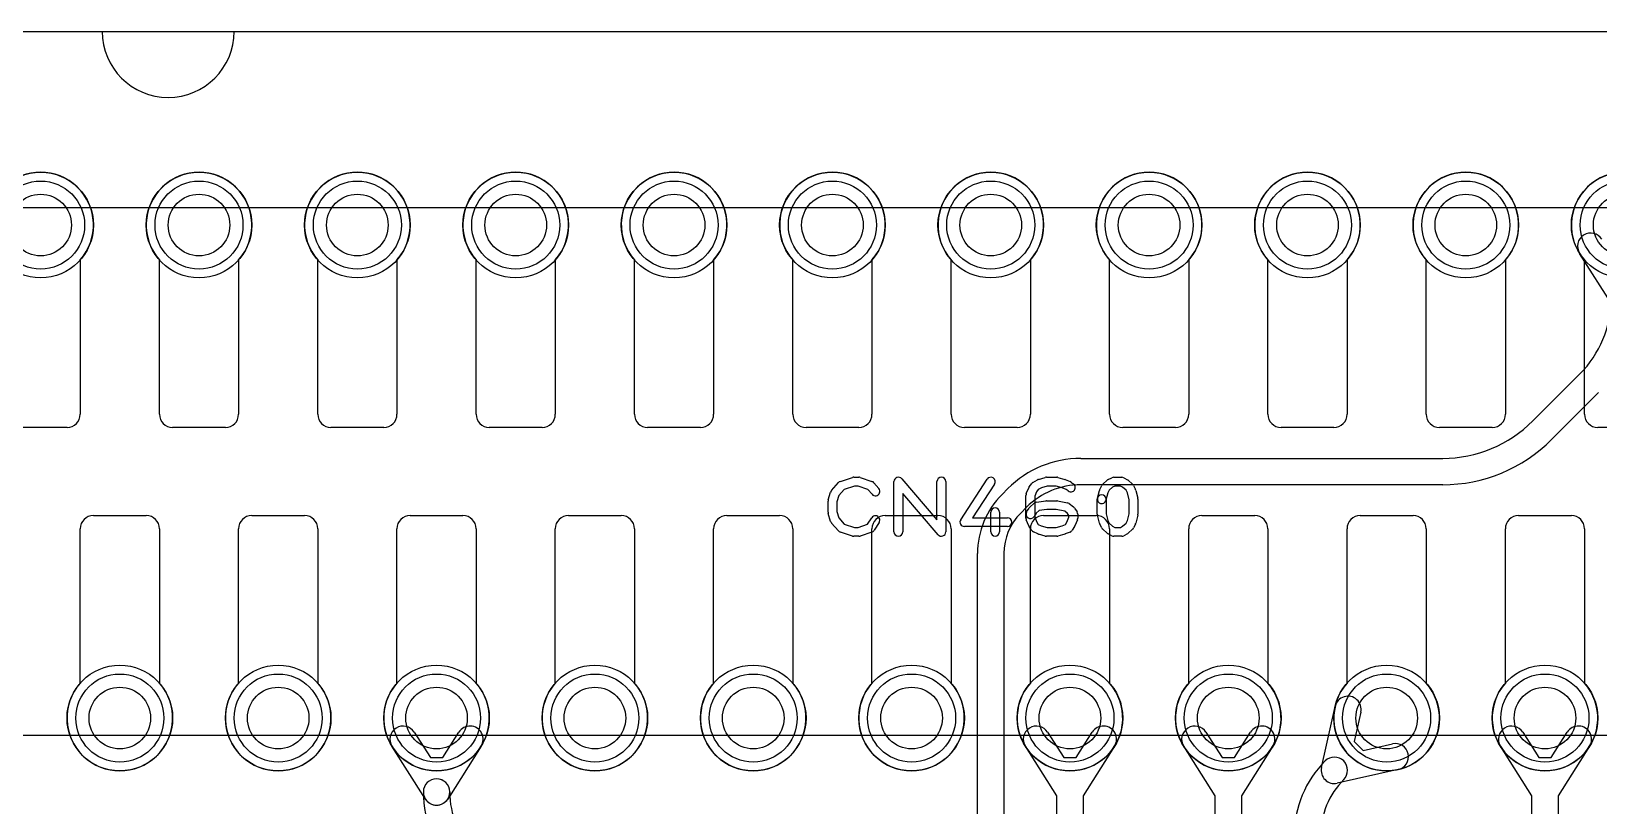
# Model space of a CAD drawing. Extents: x 0 to 20.5, y -0.5 to 20.
# Drawn here: x 4.55 to 13.46, y 15.6 to 20 of the extents above; entities that cross this region are included whole.
import ezdxf

# ---------------------------------------------------------------- set-up
doc = ezdxf.new("R2010")
doc.units = 0
for name, color, linetype in [('Hole', 1, 'CONTINUOUS'), ('L1', 3, 'CONTINUOUS'), ('L3', 3, 'CONTINUOUS'), ('L4', 3, 'CONTINUOUS'), ('Outline', 7, 'CONTINUOUS'), ('PartsArea-A', 111, 'CONTINUOUS'), ('PartsArea-B', 111, 'CONTINUOUS'), ('PartsSilk-A', 221, 'CONTINUOUS'), ('Resist-A', 2, 'CONTINUOUS'), ('Resist-B', 2, 'CONTINUOUS')]:
    doc.layers.add(name, color=color, linetype=linetype)

msp = doc.modelspace()

# ---------------------------------------------------------------- linework, layer by layer
at = {"layer": 'Hole'}
for centre in [(4.6, 18.9), (5.5, 18.9), (6.4, 18.9), (7.3, 18.9), (8.2, 18.9), (9.1, 18.9), (10, 18.9), (10.9, 18.9), (11.8, 18.9), (12.7, 18.9), (13.6, 18.9), (5.05, 16.1), (5.95, 16.1), (6.85, 16.1), (7.75, 16.1), (8.65, 16.1), (9.55, 16.1), (10.45, 16.1), (11.35, 16.1), (12.25, 16.1), (13.15, 16.1)]:
    msp.add_circle(centre, 0.175, dxfattribs=at)
at = {"layer": 'L1'}
for p, q in [((4.825, 18.70157), (4.825, 17.825)), ((5.275, 17.825), (5.275, 18.70157)), ((5.725, 18.70157), (5.725, 17.825)), ((6.175, 17.825), (6.175, 18.70157)), ((6.625, 18.70157), (6.625, 17.825)), ((7.075, 17.825), (7.075, 18.70157)), ((7.525, 18.70157), (7.525, 17.825)), ((7.975, 17.825), (7.975, 18.70157)), ((8.425, 18.70157), (8.425, 17.825)), ((8.875, 17.825), (8.875, 18.70157)), ((9.325, 18.70157), (9.325, 17.825)), ((9.775, 17.825), (9.775, 18.70157)), ((10.225, 18.70157), (10.225, 17.825)), ((10.675, 17.825), (10.675, 18.70157)), ((11.125, 18.70157), (11.125, 17.825)), ((11.575, 17.825), (11.575, 18.70157)), ((12.025, 18.70157), (12.025, 17.825)), ((12.475, 17.825), (12.475, 18.70157)), ((12.925, 18.70157), (12.925, 17.825)), ((13.375, 17.825), (13.375, 18.70157)), ((4.75, 17.75), (4.45, 17.75)), ((5.65, 17.75), (5.35, 17.75)), ((6.55, 17.75), (6.25, 17.75)), ((7.45, 17.75), (7.15, 17.75)), ((8.35, 17.75), (8.05, 17.75)), ((9.25, 17.75), (8.95, 17.75)), ((10.15, 17.75), (9.85, 17.75)), ((11.05, 17.75), (10.75, 17.75)), ((11.95, 17.75), (11.65, 17.75)), ((12.85, 17.75), (12.55, 17.75)), ((13.75, 17.75), (13.45, 17.75)), ((4.9, 17.25), (5.2, 17.25)), ((5.8, 17.25), (6.1, 17.25)), ((6.7, 17.25), (7, 17.25)), ((7.6, 17.25), (7.9, 17.25)), ((8.5, 17.25), (8.8, 17.25)), ((9.4, 17.25), (9.7, 17.25)), ((10.3, 17.25), (10.6, 17.25)), ((11.2, 17.25), (11.5, 17.25)), ((12.1, 17.25), (12.4, 17.25)), ((13, 17.25), (13.3, 17.25)), ((4.825, 16.29843), (4.825, 17.175)), ((5.275, 17.175), (5.275, 16.29843)), ((5.725, 16.29843), (5.725, 17.175)), ((6.175, 17.175), (6.175, 16.29843)), ((6.625, 16.29843), (6.625, 17.175)), ((7.075, 17.175), (7.075, 16.29843)), ((7.525, 16.29843), (7.525, 17.175)), ((7.975, 17.175), (7.975, 16.29843)), ((8.425, 16.29843), (8.425, 17.175)), ((8.875, 17.175), (8.875, 16.29843)), ((9.325, 16.29843), (9.325, 17.175)), ((9.775, 17.175), (9.775, 16.29843)), ((10.225, 16.29843), (10.225, 17.175)), ((10.675, 17.175), (10.675, 16.29843)), ((11.125, 16.29843), (11.125, 17.175)), ((11.575, 17.175), (11.575, 16.29843)), ((12.025, 16.29843), (12.025, 17.175)), ((12.475, 17.175), (12.475, 16.29843)), ((12.925, 16.29843), (12.925, 17.175)), ((13.375, 17.175), (13.375, 16.29843)), ((6.72335, 16.01964), (6.81495, 15.87526)), ((6.88505, 15.87526), (6.97665, 16.01964)), ((6.78667, 15.63983), (6.59669, 15.93928)), ((6.81495, 15.87526), (6.88505, 15.87526)), ((7.10331, 15.93928), (6.91333, 15.63983))]:
    msp.add_line(p, q, dxfattribs=at)
for centre in [(4.6, 18.9), (5.5, 18.9), (6.4, 18.9), (7.3, 18.9), (8.2, 18.9), (9.1, 18.9), (10, 18.9), (10.9, 18.9), (11.8, 18.9), (12.7, 18.9), (13.6, 18.9), (5.05, 16.1), (5.95, 16.1), (6.85, 16.1), (7.75, 16.1), (8.65, 16.1), (9.55, 16.1), (10.45, 16.1), (11.35, 16.1), (12.25, 16.1), (13.15, 16.1)]:
    msp.add_circle(centre, 0.3, dxfattribs=at)
for centre, radius, start, end in [((4.6, 18.9), 0.3, -41.409429, -138.590571), ((5.5, 18.9), 0.3, -41.409429, -138.590571), ((6.4, 18.9), 0.3, -41.409429, -138.590571), ((7.3, 18.9), 0.3, -41.409429, -138.590571), ((8.2, 18.9), 0.3, -41.409429, -138.590571), ((9.1, 18.9), 0.3, -41.409429, -138.590571), ((10, 18.9), 0.3, -41.409429, -138.590571), ((10.9, 18.9), 0.3, -41.409429, -138.590571), ((11.8, 18.9), 0.3, -41.409429, -138.590571), ((12.7, 18.9), 0.3, -41.409429, -138.590571), ((13.6, 18.9), 0.3, -41.409429, -138.590571), ((4.75, 17.825), 0.075, -90, 0), ((5.35, 17.825), 0.075, 180, -90), ((5.65, 17.825), 0.075, -90, 0), ((6.25, 17.825), 0.075, 180, -90), ((6.55, 17.825), 0.075, -90, 0), ((7.15, 17.825), 0.075, 180, -90), ((7.45, 17.825), 0.075, -90, 0), ((8.05, 17.825), 0.075, 180, -90), ((8.35, 17.825), 0.075, -90, 0), ((8.95, 17.825), 0.075, 180, -90), ((9.25, 17.825), 0.075, -90, 0), ((9.85, 17.825), 0.075, 180, -90), ((10.15, 17.825), 0.075, -90, 0), ((10.75, 17.825), 0.075, 180, -90), ((11.05, 17.825), 0.075, -90, 0), ((11.65, 17.825), 0.075, 180, -90), ((11.95, 17.825), 0.075, -90, 0), ((12.55, 17.825), 0.075, 180, -90), ((12.85, 17.825), 0.075, -90, 0), ((13.45, 17.825), 0.075, 180, -90), ((4.9, 17.175), 0.075, 90, 180), ((5.2, 17.175), 0.075, 0, 90), ((5.8, 17.175), 0.075, 90, 180), ((6.1, 17.175), 0.075, 0, 90), ((6.7, 17.175), 0.075, 90, 180), ((7, 17.175), 0.075, 0, 90), ((7.6, 17.175), 0.075, 90, 180), ((7.9, 17.175), 0.075, 0, 90), ((8.5, 17.175), 0.075, 90, 180), ((8.8, 17.175), 0.075, 0, 90), ((9.4, 17.175), 0.075, 90, 180), ((9.7, 17.175), 0.075, 0, 90), ((10.3, 17.175), 0.075, 90, 180), ((10.6, 17.175), 0.075, 0, 90), ((11.2, 17.175), 0.075, 90, 180), ((11.5, 17.175), 0.075, 0, 90), ((12.1, 17.175), 0.075, 90, 180), ((12.4, 17.175), 0.075, 0, 90), ((13, 17.175), 0.075, 90, 180), ((13.3, 17.175), 0.075, 0, 90), ((5.05, 16.1), 0.3, 138.590571, 41.409429), ((5.95, 16.1), 0.3, 138.590571, 41.409429), ((6.85, 16.1), 0.3, 138.590571, 41.409429), ((7.75, 16.1), 0.3, 138.590571, 41.409429), ((8.65, 16.1), 0.3, 138.590571, 41.409429), ((9.55, 16.1), 0.3, 138.590571, 41.409429), ((10.45, 16.1), 0.3, 138.590571, 41.409429), ((11.35, 16.1), 0.3, 138.590571, 41.409429), ((12.25, 16.1), 0.3, 138.590571, 41.409429), ((13.15, 16.1), 0.3, 138.590571, 41.409429), ((6.66002, 15.97946), 0.075, 32.393266, -147.607741), ((7.03998, 15.97946), 0.075, -32.393266, 147.607741), ((6.85, 15.68001), 0.075, -0.007639, 179.992361), ((6.85, 15.68), 0.075, 0, 180), ((6.85, 15.68001), 0.075, 179.992361, -0.007639), ((7.40528, 15.68), 0.63028, 180, -135), ((7.40528, 15.68), 0.48028, 180, -135), ((6.85, 15.68001), 0.075, -147.606734, -32.393266)]:
    msp.add_arc(centre, radius, start, end, dxfattribs=at)
at = {"layer": 'L3'}
for p, q in [((13.53667, 18.43983), (13.34669, 18.73928)), ((13.08128, 17.78734), (13.34897, 18.05505)), ((13.45504, 17.94898), (13.18734, 17.68128)), ((10.51212, 17.575), (12.56863, 17.575)), ((10.06413, 17.37019), (10.09698, 17.40304)), ((12.56863, 17.425), (10.51212, 17.425)), ((10.20305, 17.29697), (10.17019, 17.26412)), ((9.925, 14.01421), (9.925, 17.03431)), ((10.075, 17.03431), (10.075, 14.01421))]:
    msp.add_line(p, q, dxfattribs=at)
msp.add_circle((13.6, 18.9), 0.3, dxfattribs=at)
for centre, radius, start, end in [((13.41002, 18.77946), 0.075, 32.393266, -147.607741), ((12.92401, 18.48001), 0.60099, -45, -0.000953), ((12.56863, 18.3), 0.725, -90, -45.000559), ((12.56863, 18.3), 0.875, -90, -45.000463), ((10.51213, 16.98789), 0.58711, 90.000976, 135), ((10.51213, 16.98789), 0.43711, 90.001311, 135), ((10.4, 17.03431), 0.475, 134.999147, 180), ((10.4, 17.03431), 0.325, 135, 180)]:
    msp.add_arc(centre, radius, start, end, dxfattribs=at)
at = {"layer": 'L4'}
for p, q in [((4.825, 18.70157), (4.825, 17.825)), ((5.275, 17.825), (5.275, 18.70157)), ((5.725, 18.70157), (5.725, 17.825)), ((6.175, 17.825), (6.175, 18.70157)), ((6.625, 18.70157), (6.625, 17.825)), ((7.075, 17.825), (7.075, 18.70157)), ((7.525, 18.70157), (7.525, 17.825)), ((7.975, 17.825), (7.975, 18.70157)), ((8.425, 18.70157), (8.425, 17.825)), ((8.875, 17.825), (8.875, 18.70157)), ((9.325, 18.70157), (9.325, 17.825)), ((9.775, 17.825), (9.775, 18.70157)), ((10.225, 18.70157), (10.225, 17.825)), ((10.675, 17.825), (10.675, 18.70157)), ((11.125, 18.70157), (11.125, 17.825)), ((11.575, 17.825), (11.575, 18.70157)), ((12.025, 18.70157), (12.025, 17.825)), ((12.475, 17.825), (12.475, 18.70157)), ((12.925, 18.70157), (12.925, 17.825)), ((13.375, 17.825), (13.375, 18.70157)), ((4.75, 17.75), (4.45, 17.75)), ((5.65, 17.75), (5.35, 17.75)), ((6.55, 17.75), (6.25, 17.75)), ((7.45, 17.75), (7.15, 17.75)), ((8.35, 17.75), (8.05, 17.75)), ((9.25, 17.75), (8.95, 17.75)), ((10.15, 17.75), (9.85, 17.75)), ((11.05, 17.75), (10.75, 17.75)), ((11.95, 17.75), (11.65, 17.75)), ((12.85, 17.75), (12.55, 17.75)), ((13.75, 17.75), (13.45, 17.75)), ((4.9, 17.25), (5.2, 17.25)), ((5.8, 17.25), (6.1, 17.25)), ((6.7, 17.25), (7, 17.25)), ((7.6, 17.25), (7.9, 17.25)), ((8.5, 17.25), (8.8, 17.25)), ((9.4, 17.25), (9.7, 17.25)), ((10.3, 17.25), (10.6, 17.25)), ((11.2, 17.25), (11.5, 17.25)), ((12.1, 17.25), (12.4, 17.25)), ((13, 17.25), (13.3, 17.25)), ((4.825, 16.29843), (4.825, 17.175)), ((5.275, 17.175), (5.275, 16.29843)), ((5.725, 16.29843), (5.725, 17.175)), ((6.175, 17.175), (6.175, 16.29843)), ((6.625, 16.29843), (6.625, 17.175)), ((7.075, 17.175), (7.075, 16.29843)), ((7.525, 16.29843), (7.525, 17.175)), ((7.975, 17.175), (7.975, 16.29843)), ((8.425, 16.29843), (8.425, 17.175)), ((8.875, 17.175), (8.875, 16.29843)), ((9.325, 16.29843), (9.325, 17.175)), ((9.775, 17.175), (9.775, 16.29843)), ((10.225, 16.29843), (10.225, 17.175)), ((10.675, 17.175), (10.675, 16.29843)), ((11.125, 16.29843), (11.125, 17.175)), ((11.575, 17.175), (11.575, 16.29843)), ((12.025, 16.29843), (12.025, 17.175)), ((12.475, 17.175), (12.475, 16.29843)), ((12.925, 16.29843), (12.925, 17.175)), ((13.375, 17.175), (13.375, 16.29843)), ((11.87983, 15.81939), (11.95723, 16.16547)), ((12.10361, 16.13273), (12.06629, 15.96588)), ((10.32335, 16.01964), (10.41495, 15.87526)), ((10.48505, 15.87526), (10.57665, 16.01964)), ((11.22335, 16.01964), (11.31495, 15.87526)), ((11.38505, 15.87526), (11.47665, 16.01964)), ((12.06629, 15.96588), (12.11588, 15.91629)), ((12.11588, 15.91629), (12.28273, 15.95361)), ((13.02335, 16.01964), (13.11495, 15.87526)), ((13.18505, 15.87526), (13.27665, 16.01964)), ((10.375, 15.65822), (10.19669, 15.93928)), ((10.41495, 15.87526), (10.48505, 15.87526)), ((10.70331, 15.93928), (10.525, 15.65822)), ((11.275, 15.65822), (11.09669, 15.93928)), ((11.31495, 15.87526), (11.38505, 15.87526)), ((11.60331, 15.93928), (11.425, 15.65822)), ((13.075, 15.65822), (12.89669, 15.93928)), ((13.11495, 15.87526), (13.18505, 15.87526)), ((13.40331, 15.93928), (13.225, 15.65822)), ((12.31547, 15.80723), (11.96939, 15.72983)), ((10.375, 15.52211), (10.375, 15.65822)), ((10.525, 15.65822), (10.525, 15.52211)), ((11.275, 15.17211), (11.275, 15.65822)), ((11.425, 15.65822), (11.425, 15.17211)), ((13.075, 15.37211), (13.075, 15.65822)), ((13.225, 15.65822), (13.225, 15.37211))]:
    msp.add_line(p, q, dxfattribs=at)
for centre in [(4.6, 18.9), (5.5, 18.9), (6.4, 18.9), (7.3, 18.9), (8.2, 18.9), (9.1, 18.9), (10, 18.9), (10.9, 18.9), (11.8, 18.9), (12.7, 18.9), (13.6, 18.9), (5.05, 16.1), (5.95, 16.1), (6.85, 16.1), (7.75, 16.1), (8.65, 16.1), (9.55, 16.1), (10.45, 16.1), (11.35, 16.1), (12.25, 16.1), (13.15, 16.1)]:
    msp.add_circle(centre, 0.3, dxfattribs=at)
for centre, radius, start, end in [((4.6, 18.9), 0.3, -41.409429, -138.590571), ((5.5, 18.9), 0.3, -41.409429, -138.590571), ((6.4, 18.9), 0.3, -41.409429, -138.590571), ((7.3, 18.9), 0.3, -41.409429, -138.590571), ((8.2, 18.9), 0.3, -41.409429, -138.590571), ((9.1, 18.9), 0.3, -41.409429, -138.590571), ((10, 18.9), 0.3, -41.409429, -138.590571), ((10.9, 18.9), 0.3, -41.409429, -138.590571), ((11.8, 18.9), 0.3, -41.409429, -138.590571), ((12.7, 18.9), 0.3, -41.409429, -138.590571), ((13.6, 18.9), 0.3, -41.409429, -138.590571), ((4.75, 17.825), 0.075, -90, 0), ((5.35, 17.825), 0.075, 180, -90), ((5.65, 17.825), 0.075, -90, 0), ((6.25, 17.825), 0.075, 180, -90), ((6.55, 17.825), 0.075, -90, 0), ((7.15, 17.825), 0.075, 180, -90), ((7.45, 17.825), 0.075, -90, 0), ((8.05, 17.825), 0.075, 180, -90), ((8.35, 17.825), 0.075, -90, 0), ((8.95, 17.825), 0.075, 180, -90), ((9.25, 17.825), 0.075, -90, 0), ((9.85, 17.825), 0.075, 180, -90), ((10.15, 17.825), 0.075, -90, 0), ((10.75, 17.825), 0.075, 180, -90), ((11.05, 17.825), 0.075, -90, 0), ((11.65, 17.825), 0.075, 180, -90), ((11.95, 17.825), 0.075, -90, 0), ((12.55, 17.825), 0.075, 180, -90), ((12.85, 17.825), 0.075, -90, 0), ((13.45, 17.825), 0.075, 180, -90), ((4.9, 17.175), 0.075, 90, 180), ((5.2, 17.175), 0.075, 0, 90), ((5.8, 17.175), 0.075, 90, 180), ((6.1, 17.175), 0.075, 0, 90), ((6.7, 17.175), 0.075, 90, 180), ((7, 17.175), 0.075, 0, 90), ((7.6, 17.175), 0.075, 90, 180), ((7.9, 17.175), 0.075, 0, 90), ((8.5, 17.175), 0.075, 90, 180), ((8.8, 17.175), 0.075, 0, 90), ((9.4, 17.175), 0.075, 90, 180), ((9.7, 17.175), 0.075, 0, 90), ((10.3, 17.175), 0.075, 90, 180), ((10.6, 17.175), 0.075, 0, 90), ((11.2, 17.175), 0.075, 90, 180), ((11.5, 17.175), 0.075, 0, 90), ((12.1, 17.175), 0.075, 90, 180), ((12.4, 17.175), 0.075, 0, 90), ((13, 17.175), 0.075, 90, 180), ((13.3, 17.175), 0.075, 0, 90), ((5.05, 16.1), 0.3, 138.590571, 41.409429), ((5.95, 16.1), 0.3, 138.590571, 41.409429), ((6.85, 16.1), 0.3, 138.590571, 41.409429), ((7.75, 16.1), 0.3, 138.590571, 41.409429), ((8.65, 16.1), 0.3, 138.590571, 41.409429), ((9.55, 16.1), 0.3, 138.590571, 41.409429), ((10.45, 16.1), 0.3, 138.590571, 41.409429), ((11.35, 16.1), 0.3, 138.590571, 41.409429), ((12.25, 16.1), 0.3, 138.590571, 41.409429), ((12.03042, 16.1491), 0.075, -12.607528, 167.393385), ((13.15, 16.1), 0.3, 138.590571, 41.409429), ((10.26002, 15.97946), 0.075, 32.393266, -147.607741), ((10.63998, 15.97946), 0.075, -32.393266, 147.607741), ((11.16002, 15.97946), 0.075, 32.393266, -147.607741), ((11.53998, 15.97946), 0.075, -32.393266, 147.607741), ((12.96002, 15.97946), 0.075, 32.393266, -147.607741), ((13.33998, 15.97946), 0.075, -32.393266, 147.607741), ((12.2991, 15.88042), 0.075, -77.392472, 102.606615), ((11.953, 15.80301), 0.075, -44.994598, 135.000776), ((12.32242, 15.43361), 0.59742, 135.001356, 180), ((11.95302, 15.80302), 0.075, 167.392472, -77.392472), ((12.32242, 15.43361), 0.44742, 135.000906, 180)]:
    msp.add_arc(centre, radius, start, end, dxfattribs=at)
at = {"layer": 'Outline'}
for p, q in [((1.95, 20), (4.95, 20)), ((5.7, 20), (14.3, 20))]:
    msp.add_line(p, q, dxfattribs=at)
msp.add_arc((5.325, 20), 0.375, 180, 0, dxfattribs=at)
at = {"layer": 'PartsArea-A'}
msp.add_line((1, 20), (19, 20), dxfattribs=at)
at = {"layer": 'PartsArea-B'}
msp.add_line((1, 20), (19, 20), dxfattribs=at)
at = {"layer": 'PartsSilk-A'}
for p, q in [((9.14516, 17.44418), (9.2146, 17.4664)), ((9.22222, 17.46759), (9.25, 17.46759)), ((9.2579, 17.46631), (9.32457, 17.44409)), ((10.27091, 17.45552), (10.3098, 17.46663)), ((10.31667, 17.46759), (10.375, 17.46759)), ((10.38187, 17.46663), (10.42076, 17.45552)), ((10.6666, 17.45384), (10.68882, 17.46495)), ((10.7, 17.46759), (10.74444, 17.46759)), ((10.75684, 17.4643), (10.77629, 17.45319)), ((9.07614, 17.33894), (9.09003, 17.38339)), ((9.09508, 17.39239), (9.13397, 17.43683)), ((9.16702, 17.39868), (9.13618, 17.36344)), ((9.22612, 17.41759), (9.16702, 17.39868)), ((9.24594, 17.41759), (9.22612, 17.41759)), ((9.30202, 17.3989), (9.24594, 17.41759)), ((9.32523, 17.37104), (9.30202, 17.3989)), ((9.33588, 17.43637), (9.36365, 17.40304)), ((9.45, 17.15741), (9.45, 17.44259)), ((9.49398, 17.45886), (9.69444, 17.22499)), ((9.70046, 17.14114), (9.5, 17.37501)), ((9.5, 17.37501), (9.5, 17.15741)), ((9.69444, 17.22499), (9.69444, 17.44259)), ((9.74444, 17.44259), (9.74444, 17.15741)), ((9.82907, 17.22663), (9.97907, 17.45626)), ((10.02093, 17.42892), (9.89619, 17.23796)), ((10.20192, 17.37442), (10.21581, 17.40776)), ((10.21889, 17.41315), (10.23278, 17.43167)), ((10.24004, 17.43818), (10.26504, 17.45299)), ((10.26077, 17.38565), (10.25, 17.35981)), ((10.2698, 17.39769), (10.26077, 17.38565)), ((10.28775, 17.40833), (10.2698, 17.39769)), ((10.32017, 17.41759), (10.28775, 17.40833)), ((10.3715, 17.41759), (10.32017, 17.41759)), ((10.40579, 17.40779), (10.3715, 17.41759)), ((10.42895, 17.39853), (10.40579, 17.40779)), ((10.42317, 17.45469), (10.45095, 17.44358)), ((10.43994, 17.38974), (10.42895, 17.39853)), ((10.45729, 17.43989), (10.47118, 17.42878)), ((10.60631, 17.34865), (10.61742, 17.3931)), ((10.61931, 17.39822), (10.63042, 17.42044)), ((10.63617, 17.42795), (10.66117, 17.45017)), ((10.66526, 17.37831), (10.65481, 17.33653)), ((10.67299, 17.39377), (10.66526, 17.37831)), ((10.69192, 17.4106), (10.67299, 17.39377)), ((10.7059, 17.41759), (10.69192, 17.4106)), ((10.7378, 17.41759), (10.7059, 17.41759)), ((10.74923, 17.41106), (10.7378, 17.41759)), ((10.76868, 17.39377), (10.74923, 17.41106)), ((10.77641, 17.37831), (10.76868, 17.39377)), ((10.78611, 17.33951), (10.77641, 17.37831)), ((10.7805, 17.45017), (10.8055, 17.42795)), ((10.81125, 17.42044), (10.82236, 17.39822)), ((10.82425, 17.3931), (10.83536, 17.34865)), ((9.075, 17.26852), (9.075, 17.33148)), ((9.13618, 17.36344), (9.125, 17.32766)), ((9.125, 17.32766), (9.125, 17.27234)), ((10.2, 17.23519), (10.2, 17.36481)), ((10.2038, 17.27066), (10.21769, 17.29288)), ((10.22228, 17.29832), (10.24728, 17.32054)), ((10.25, 17.35981), (10.25, 17.24019)), ((10.26041, 17.32661), (10.31319, 17.33402)), ((10.31842, 17.28426), (10.27485, 17.27814)), ((10.31667, 17.33426), (10.375, 17.33426)), ((10.37252, 17.28426), (10.31842, 17.28426)), ((10.42017, 17.27473), (10.37252, 17.28426)), ((10.3799, 17.33377), (10.43546, 17.32266)), ((10.44544, 17.31824), (10.47044, 17.29972)), ((10.47676, 17.29287), (10.49064, 17.27065)), ((10.60556, 17.25741), (10.60556, 17.34259)), ((10.65556, 17.34259), (10.65556, 17.26049)), ((10.78611, 17.26049), (10.78611, 17.33951)), ((10.83611, 17.34259), (10.83611, 17.25741)), ((9.09003, 17.21661), (9.07614, 17.26106)), ((9.13397, 17.16317), (9.09508, 17.20761)), ((9.125, 17.27234), (9.13618, 17.23656)), ((9.13618, 17.23656), (9.16702, 17.20132)), ((9.16702, 17.20132), (9.22612, 17.18241)), ((9.24594, 17.18241), (9.30023, 17.2005)), ((9.30023, 17.2005), (9.32324, 17.23732)), ((9.36564, 17.21082), (9.33787, 17.16638)), ((9.89619, 17.23796), (10.09444, 17.23796)), ((10, 17.15741), (10, 17.26852)), ((10.05, 17.26852), (10.05, 17.15741)), ((10.21581, 17.19224), (10.20192, 17.22558)), ((10.25818, 17.26333), (10.2462, 17.24416)), ((10.25, 17.24019), (10.26118, 17.21336)), ((10.27485, 17.27814), (10.25818, 17.26333)), ((10.26118, 17.21336), (10.26992, 17.19937)), ((10.26992, 17.19937), (10.28633, 17.19208)), ((10.40579, 17.19221), (10.4248, 17.19981)), ((10.43687, 17.26236), (10.42017, 17.27473)), ((10.4248, 17.19981), (10.43327, 17.21336)), ((10.43327, 17.21336), (10.44444, 17.24019)), ((10.44444, 17.25024), (10.43687, 17.26236)), ((10.44444, 17.24019), (10.44444, 17.25024)), ((10.49252, 17.22558), (10.47864, 17.19224)), ((10.49444, 17.25741), (10.49444, 17.23519)), ((10.61742, 17.2069), (10.60631, 17.25135)), ((10.63042, 17.17956), (10.61931, 17.20178)), ((10.65556, 17.26049), (10.66526, 17.22169)), ((10.66526, 17.22169), (10.67299, 17.20623)), ((10.67299, 17.20623), (10.69192, 17.1894)), ((10.74923, 17.18894), (10.76868, 17.20623)), ((10.76868, 17.20623), (10.77641, 17.22169)), ((10.77641, 17.22169), (10.78611, 17.26049)), ((10.82236, 17.20178), (10.81125, 17.17956)), ((10.83536, 17.25135), (10.82425, 17.2069)), ((9.2146, 17.1336), (9.14516, 17.15582)), ((9.25, 17.13241), (9.22222, 17.13241)), ((9.22612, 17.18241), (9.24594, 17.18241)), ((9.32457, 17.15591), (9.2579, 17.13369)), ((10.09444, 17.18796), (9.85, 17.18796)), ((10.23158, 17.16638), (10.21769, 17.1886)), ((10.26763, 17.14567), (10.24263, 17.15678)), ((10.3098, 17.13337), (10.27091, 17.14448)), ((10.28633, 17.19208), (10.32017, 17.18241)), ((10.375, 17.13241), (10.31667, 17.13241)), ((10.32017, 17.18241), (10.3715, 17.18241)), ((10.3715, 17.18241), (10.40579, 17.19221)), ((10.42076, 17.14448), (10.38187, 17.13337)), ((10.45095, 17.15642), (10.42317, 17.14531)), ((10.47676, 17.1886), (10.46287, 17.16638)), ((10.66117, 17.14983), (10.63617, 17.17205)), ((10.68882, 17.13505), (10.6666, 17.14616)), ((10.69192, 17.1894), (10.7059, 17.18241)), ((10.74444, 17.13241), (10.7, 17.13241)), ((10.7059, 17.18241), (10.7378, 17.18241)), ((10.7378, 17.18241), (10.74923, 17.18894)), ((10.77629, 17.14681), (10.75684, 17.1357)), ((10.8055, 17.17205), (10.7805, 17.14983))]:
    msp.add_line(p, q, dxfattribs=at)
for centre, start, end in [((9.22222, 17.44259), 90, 107.746418), ((9.25, 17.44259), 71.579545, 90), ((9.475, 17.44259), 40.603781, 180), ((9.71944, 17.44259), 0, 180), ((10, 17.44259), -33.149737, 146.846436), ((10.31667, 17.44259), 90, 105.948544), ((10.375, 17.44259), 74.051456, 90), ((10.7, 17.44259), 90, 116.565051), ((10.74444, 17.44259), 60.266489, 90), ((9.11389, 17.37593), 138.811918, 162.637772), ((9.15278, 17.42037), 107.746418, 138.811918), ((9.31667, 17.42037), 39.790899, 71.579545), ((9.34444, 17.38704), -140.209101, 39.800498), ((10.225, 17.36481), 157.394238, 180), ((10.23889, 17.39815), 143.130102, 157.394238), ((10.25278, 17.41667), 120.637524, 143.130102), ((10.27778, 17.43148), 105.948544, 120.637524), ((10.41389, 17.43148), 68.207103, 74.051456), ((10.45556, 17.40926), -128.666967, 51.345223), ((10.44167, 17.42037), 51.333033, 68.207103), ((10.64167, 17.38704), 153.434949, 165.969316), ((10.65278, 17.40926), 131.627831, 153.434949), ((10.67778, 17.43148), 116.565051, 131.62783), ((10.76389, 17.43148), 48.372169, 60.266489), ((10.78889, 17.40926), 26.565051, 48.37217), ((10.8, 17.38704), 14.030684, 26.565051), ((9.1, 17.33148), 162.637772, 180), ((10.025, 17.26852), 0, 180), ((10.23889, 17.27963), 131.627831, 147.994617), ((10.26389, 17.30185), 98.000474, 131.62783), ((10.31667, 17.30926), 90, 98.000474), ((10.375, 17.30926), 78.694563, 90), ((10.43056, 17.29815), 53.473873, 78.694563), ((10.45556, 17.27963), 31.985944, 53.473873), ((10.63056, 17.34259), 0, 180), ((10.63056, 17.34259), 165.969316, -14.03321), ((10.81111, 17.34259), 0, 14.030684), ((9.1, 17.26852), 180, -162.637772), ((9.11389, 17.22407), -162.637772, -138.811918), ((9.34444, 17.22407), -32.005383, 147.999253), ((9.85, 17.21296), 146.850263, -90), ((10.09444, 17.21296), -90, 90), ((10.225, 17.25741), 147.994617, -32.010019), ((10.225, 17.23519), 180, -157.394238), ((10.46944, 17.25741), 0, 31.985944), ((10.46944, 17.23519), -22.605762, 0), ((10.63056, 17.25741), 180, -165.969316), ((10.64167, 17.21296), -165.969316, -153.434949), ((10.8, 17.21296), -26.565051, -14.030684), ((10.81111, 17.25741), -14.030684, 0), ((9.15278, 17.17963), -138.811918, -107.746418), ((9.22222, 17.15741), -107.746418, -90), ((9.25, 17.15741), -90, -71.579545), ((9.31667, 17.17963), -71.579545, -32.005383), ((9.475, 17.15741), 180, 0), ((9.71944, 17.15741), -139.396219, 0), ((10.025, 17.15741), 180, 0), ((10.23889, 17.20185), -157.394238, -147.994617), ((10.25278, 17.17963), -147.994617, -113.950855), ((10.27778, 17.16852), -113.950855, -105.948544), ((10.31667, 17.15741), -105.948544, -90), ((10.375, 17.15741), -90, -74.051456), ((10.41389, 17.16852), -74.051456, -68.207103), ((10.44167, 17.17963), -68.207103, -32.005383), ((10.45556, 17.20185), -32.005383, -22.605762), ((10.65278, 17.19074), -153.434949, -131.62783), ((10.67778, 17.16852), -131.627831, -116.565051), ((10.7, 17.15741), -116.565051, -90), ((10.74444, 17.15741), -90, -60.266489), ((10.76389, 17.16852), -60.266489, -48.37217), ((10.78889, 17.19074), -48.372169, -26.565051)]:
    msp.add_arc(centre, 0.025, start, end, dxfattribs=at)
at = {"layer": 'Resist-A'}
for p, q in [((3.075, 19), (16.925, 19)), ((16.925, 16), (3.075, 16))]:
    msp.add_line(p, q, dxfattribs=at)
for centre in [(4.6, 18.9), (5.5, 18.9), (6.4, 18.9), (7.3, 18.9), (8.2, 18.9), (9.1, 18.9), (10, 18.9), (10.9, 18.9), (11.8, 18.9), (12.7, 18.9), (13.6, 18.9), (5.05, 16.1), (5.95, 16.1), (6.85, 16.1), (7.75, 16.1), (8.65, 16.1), (9.55, 16.1), (10.45, 16.1), (11.35, 16.1), (12.25, 16.1), (13.15, 16.1)]:
    msp.add_circle(centre, 0.25, dxfattribs=at)
at = {"layer": 'Resist-B'}
for p, q in [((3.075, 19), (16.925, 19)), ((16.925, 16), (3.075, 16))]:
    msp.add_line(p, q, dxfattribs=at)
for centre in [(4.6, 18.9), (5.5, 18.9), (6.4, 18.9), (7.3, 18.9), (8.2, 18.9), (9.1, 18.9), (10, 18.9), (10.9, 18.9), (11.8, 18.9), (12.7, 18.9), (13.6, 18.9), (5.05, 16.1), (5.95, 16.1), (6.85, 16.1), (7.75, 16.1), (8.65, 16.1), (9.55, 16.1), (10.45, 16.1), (11.35, 16.1), (12.25, 16.1), (13.15, 16.1)]:
    msp.add_circle(centre, 0.25, dxfattribs=at)

doc.saveas('drawing.dxf')
